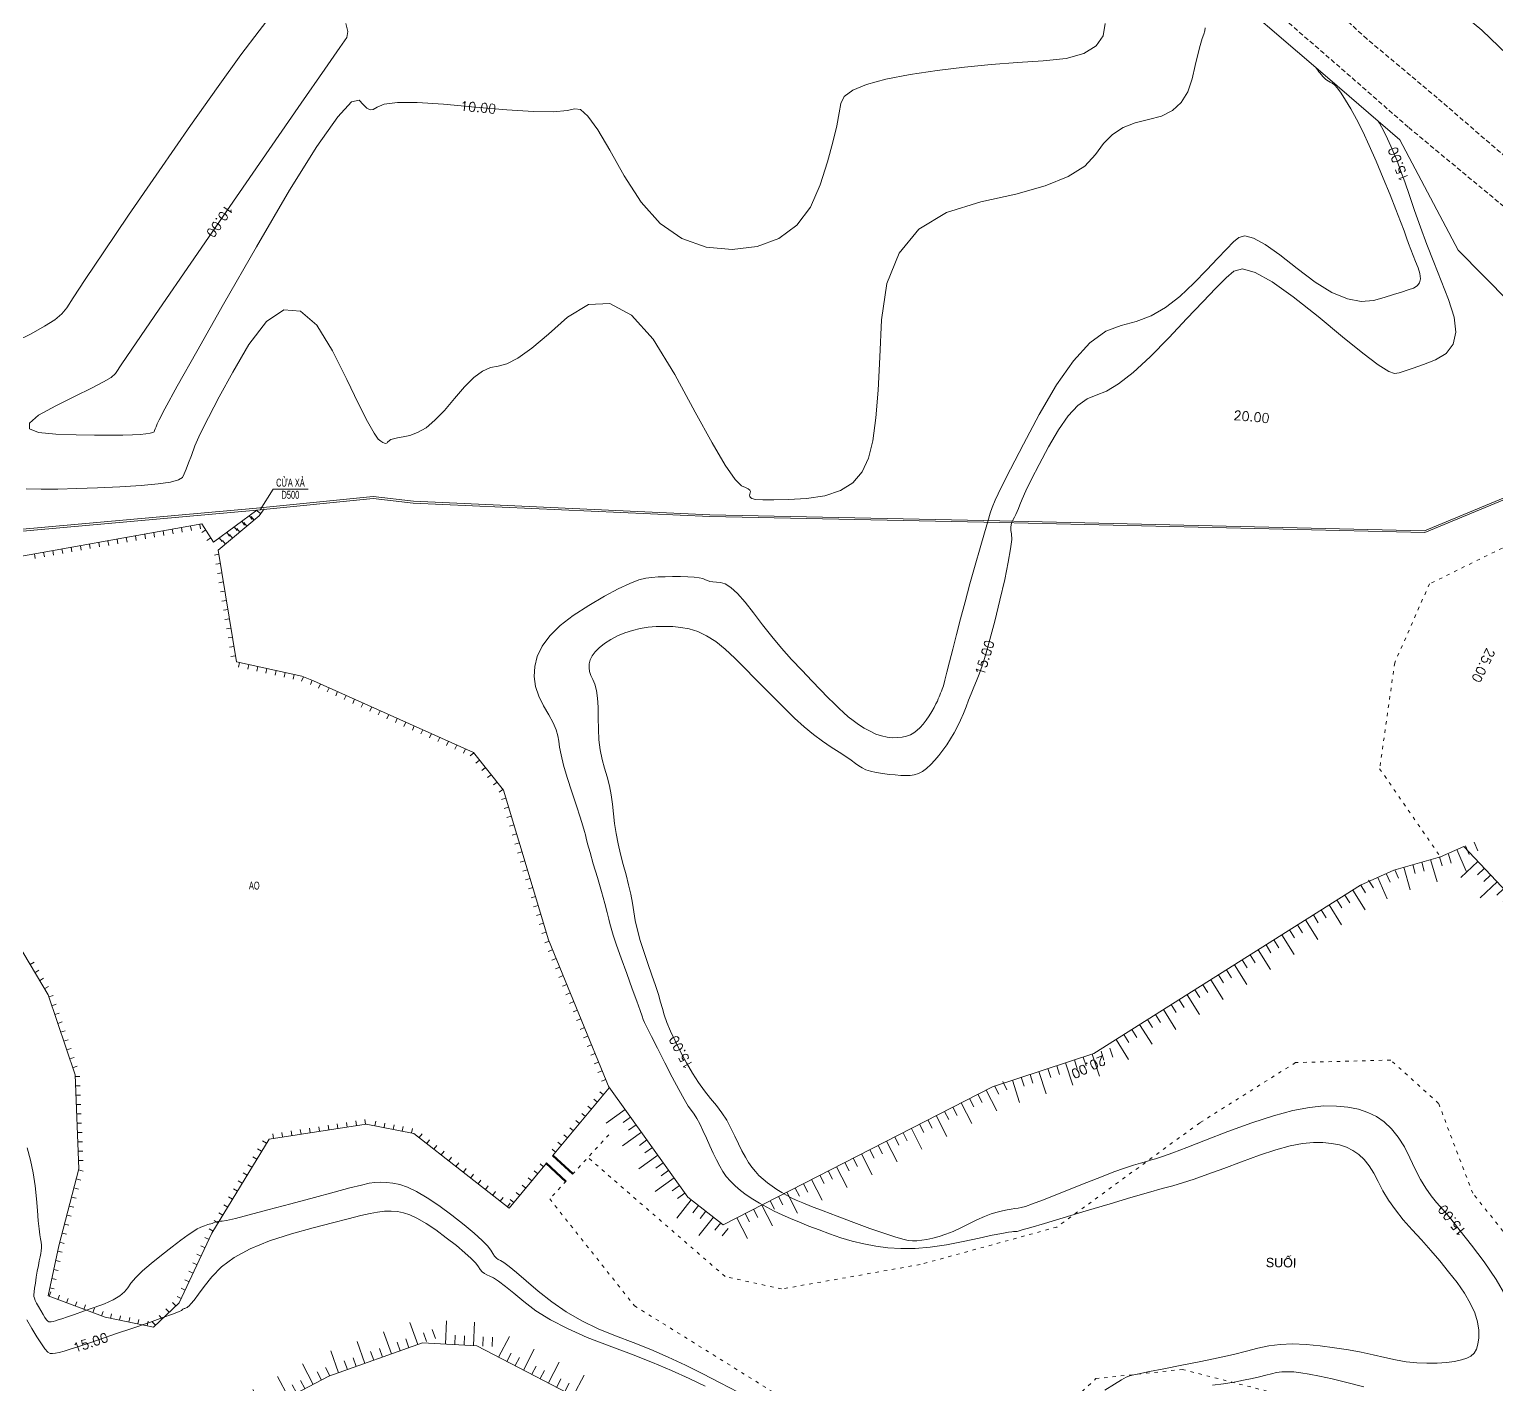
# Model space of a CAD drawing. Header units: inches. Extents: x 496359 to 501064, y 2374078 to 2377203.
# Drawn here: x 498782.2 to 498939.4, y 2376569.5 to 2376714.7 of the extents above; entities that cross this region are included whole.
import ezdxf
from ezdxf.enums import TextEntityAlignment as Align

# ---------------------------------------------------------------- set-up
doc = ezdxf.new("R2010")
doc.units = ezdxf.units.IN
doc.header["$MEASUREMENT"] = 0
doc.linetypes.add('ACAD_ISO03W100', pattern=[30, 12, -18])
doc.linetypes.add('DASHED', pattern=[0.75, 0.5, -0.25])
for name, color, linetype in [('chu', 6, 'Continuous'), ('coc', 1, 'Continuous'), ('MANH', 147, 'Continuous'), ('NOI', 2, 'Continuous'), ('tl', 8, 'Continuous')]:
    doc.layers.add(name, color=color, linetype=linetype)
doc.layers.add('LC Net manh', color=239, linetype='Continuous', lineweight=5)
doc.layers.add('manh1', color=67, linetype='Continuous', lineweight=13)
doc.styles.get("Standard").update_dxf_attribs({"font": 'vnsimli.shx', "height": 2})
doc.styles.add('style1', font='')
doc.styles.get('style1').set_extended_font_data('.VnAvantH')

# ---------------------------------------------------------------- blocks, each defined once
blk = doc.blocks.new('t2')
at = {"layer": 'tl', "color": 250, "lineweight": 0}
for p, q in [((-2, 0), (-2, -1)), ((-1, 0), (-1, -1)), ((0, 0), (0, -2.5))]:
    blk.add_line(p, q, dxfattribs=at)
blk = doc.blocks.new('t1')
at = {"layer": 'tl', "color": 250, "lineweight": 0}
for p, q in [((0, 0), (0, 2.5)), ((-2, 0), (-2, 1)), ((-1, 0), (-1, 1))]:
    blk.add_line(p, q, dxfattribs=at)
blk = doc.blocks.new('1')
at = {"layer": 'tl', "color": 250, "lineweight": 0}
blk.add_line((0, -0.5), (0, 0), dxfattribs=at)
blk = doc.blocks.new('2')
at = {"layer": 'coc'}
blk.add_blockref('1', (0, 0.5), dxfattribs=at)
blk = doc.blocks.new('Nền HT mới')
at = {"lineweight": 0, "elevation": -28.38}
for points in [[(452.92, 313.26), (452.99, 313.33)], [(452.19, 312.43), (452.26, 312.5)]]:
    blk.add_lwpolyline(points, dxfattribs=at)
at = {"layer": 'chu', "color": 6, "lineweight": 0, "elevation": -28.38}
blk.add_lwpolyline([(421.59, 382.46), (422.99, 384.66), (426.74, 384.66)], dxfattribs=at)
at = {"layer": 'MANH', "lineweight": 0, "elevation": -28.38}
for points in [[(587.58, 396.68), (576.56, 408.25), (565.98, 420.87), (552.45, 433.82), (545.47, 439.65), (534.2, 448.08), (522.05, 458.21), (507.62, 465.22), (499.18, 470.18)], [(494.67, 465.55), (501.94, 458.69), (511.73, 449.93), (522.84, 440), (535.93, 428.75), (543.69, 422.09), (549.92, 410.25), (569.09, 390.84), (570.31, 390.17)], [(421.23, 382.42), (416.58, 378.99)], [(417.11, 378.14), (421.48, 381.8), (422.03, 382.56)]]:
    blk.add_lwpolyline(points, dxfattribs=at)
at = {"layer": 'MANH', "color": 31, "linetype": 'DASHED', "lineweight": 0, "elevation": -28.38}
for points in [[(636.12, 375.34), (633.18, 372.53), (628.68, 372.63), (622.56, 372.83), (609.13, 379.05), (593.55, 387.42), (584.4, 394.51), (572.76, 404.4), (559.56, 416.32), (547.69, 426.57), (540.15, 432.89), (527.77, 444.23), (515.56, 454.48), (506.32, 462.85), (498.89, 468.98)], [(496.12, 465.96), (503.21, 459.55), (512.72, 451.04), (524.41, 440.99), (537.44, 429.7), (544.63, 423.4), (557.38, 412.82), (569.81, 401.22), (581.52, 390.7), (591.44, 383.57), (606.44, 375.31), (621.26, 369.58), (633.45, 364.07)]]:
    blk.add_lwpolyline(points, dxfattribs=at)
at = {"layer": 'MANH', "color": 4, "lineweight": 0, "elevation": -28.38}
for points in [[(633.09, 363.65), (631.92, 363.71), (590.31, 381.65), (570.31, 389.96), (546.37, 380.02), (500.83, 381.08), (469.76, 381.73), (437.99, 383.18), (433.69, 383.68), (421.23, 382.42), (376.21, 378.38), (371.61, 378.83)], [(633, 363.85), (631.98, 363.91), (590.23, 381.9), (570.31, 390.17), (546.33, 380.22), (500.83, 381.28), (469.77, 381.93), (438.01, 383.38), (433.69, 383.88), (421.21, 382.62), (376.22, 378.58), (371.63, 379.03)]]:
    blk.add_lwpolyline(points, dxfattribs=at)
at = {"layer": 'MANH', "color": 2, "linetype": 'ACAD_ISO03W100', "lineweight": 0, "ltscale": 0.03, "elevation": -28.38}
for points in [[(575.28, 387.9), (570.01, 385.9), (546.85, 374.52), (543.13, 366.07), (541.52, 354.73), (548.02, 345.3)], [(454.37, 310.55), (452.61, 308.64), (461.69, 297.2), (480.94, 285.22)], [(507, 285.58), (511.12, 289.4), (520.38, 290.38), (548.7, 283.13)], [(582.37, 285.52), (576.41, 289.65), (560.34, 298.17), (551.5, 309.25), (547.83, 318.87), (542.7, 323.52), (532.51, 323.25), (522.25, 316.8), (506.94, 305.63), (492.29, 301.62), (492.29, 301.62), (477.45, 299), (471.39, 300.34), (456.71, 313.08)], [(458.95, 315.52), (455.05, 311.29)]]:
    blk.add_lwpolyline(points, dxfattribs=at)
at = {"layer": 'MANH', "color": 2, "lineweight": 0, "elevation": -28.38}
for points in [[(452.28, 312.49), (448.26, 307.67), (438.05, 315.67), (432.94, 316.66), (422.54, 315.06), (416.43, 304.98), (412.93, 297.53), (410.15, 294.91), (405, 295.97), (398.87, 298.27), (400.02, 303.61), (402.16, 311.87), (401.77, 321.92), (398.87, 330.49), (393.63, 339.28), (392.17, 353.68), (391.92, 367.1), (392.65, 376.89), (415.36, 380.94), (416.58, 378.99)], [(471.45, 279.06), (444.81, 292.92), (438.97, 293.22), (428.96, 289.66), (420.98, 285.5), (412.77, 280.29), (401.32, 275.6), (398.2, 276.3), (388.45, 295.45), (388.77, 303.23), (386.75, 312.91), (380, 336.06), (377.61, 346.87), (381.83, 352.84), (386.45, 362.77), (387.03, 366.64), (375.54, 374.01), (375.55, 378.44)], [(417.11, 378.14), (419.07, 366.17), (426.06, 364.63), (427.29, 364.15), (444.44, 356.46), (447.66, 352.43), (452.48, 336.39), (458.98, 320.53)], [(656.02, 299.98), (650.64, 301.41), (626.07, 299.54), (607.83, 297.22), (596.41, 295.24), (592.88, 294.03), (584.07, 299.72), (577.63, 305.49), (556.96, 328.45), (558.04, 338.43), (550.52, 346.38), (548.02, 345.3), (543.03, 343.85), (539.45, 342.24), (510.91, 324.22), (500.06, 320.67), (471.19, 305.87), (467.42, 308.85), (458.93, 320.65), (458.93, 320.65)], [(458.98, 320.53), (452.92, 313.26)], [(455.05, 311.29), (452.92, 313.26)], [(455.12, 311.36), (452.99, 313.33)], [(454.31, 310.48), (452.19, 312.43)], [(454.38, 310.55), (452.26, 312.5)], [(455.06, 311.29), (455.12, 311.36)], [(454.3, 310.49), (454.38, 310.55)]]:
    blk.add_lwpolyline(points, dxfattribs=at)
at = {"layer": 'manh1', "color": 1, "lineweight": 0, "elevation": -28.38}
for points in [[(430.78, 434.53), (430.99, 433.67), (430.86, 433.06), (430.12, 431.96), (428.51, 429.65), (425.99, 426.01), (422.56, 421.05), (418.36, 414.96), (414.17, 408.88), (410.78, 403.94), (408.32, 400.34), (406.78, 398.08), (406.08, 397.07), (405.62, 396.64), (404.8, 396.15), (403.52, 395.48), (401.78, 394.62), (399.69, 393.6), (397.86, 392.58), (396.89, 391.75), (396.89, 391.14), (397.85, 390.74), (399.7, 390.55), (401.87, 390.48), (403.84, 390.44), (405.51, 390.44), (406.87, 390.45), (407.92, 390.48), (408.72, 390.53), (409.34, 390.58), (409.8, 390.65), (410.09, 390.73), (410.23, 390.82), (410.29, 390.95), (410.36, 391.12), (410.45, 391.35), (410.57, 391.65), (410.77, 392.11), (411.38, 393.28), (412.7, 395.69), (414.81, 399.43), (417.67, 404.48), (421.2, 410.64), (424.74, 416.68), (427.68, 421.38), (429.9, 424.55), (431.39, 426.17), (432.2, 426.35), (432.64, 425.87), (433.01, 425.47), (433.36, 425.29), (433.71, 425.34), (434.12, 425.6), (434.88, 425.9), (436.29, 426.07), (438.41, 426.07), (441.22, 425.9), (444.62, 425.59), (448.03, 425.28), (450.86, 425.11), (453.01, 425.08), (454.47, 425.21), (455.31, 425.42), (455.92, 425.34), (456.71, 424.61), (457.75, 423.16), (459.04, 420.99), (460.58, 418.21), (462.39, 415.4), (464.46, 413.14), (466.78, 411.53), (469.37, 410.6), (472.15, 410.32), (474.85, 410.65), (477.17, 411.53), (479.07, 412.94), (480.54, 414.87), (481.6, 417.26), (482.36, 419.71), (482.94, 421.85), (483.36, 423.6), (483.62, 424.96), (483.78, 425.96), (484.16, 426.73), (485.07, 427.41), (486.56, 428.02), (488.63, 428.58), (491.24, 429.08), (494.13, 429.51), (497.03, 429.87), (499.9, 430.15), (502.74, 430.36), (505.48, 430.53), (507.92, 430.81), (509.82, 431.33), (511.14, 432.14), (511.89, 433.22), (512.11, 434.56)], [(396.59, 295.71), (397.13, 294.78), (397.67, 293.87), (398.15, 293.13), (398.54, 292.59), (398.85, 292.25), (399.09, 292.1), (399.33, 292.08), (399.65, 292.11), (400.07, 292.2), (400.6, 292.34), (401.23, 292.54), (402.06, 292.81), (403.14, 293.17), (404.49, 293.63), (406.11, 294.18), (407.94, 294.81), (409.72, 295.42), (411.15, 295.93), (412.2, 296.31), (412.85, 296.57), (413.15, 296.71), (413.25, 296.78), (413.32, 296.83), (413.38, 296.87), (413.45, 296.9), (413.51, 296.92), (413.59, 296.95), (413.67, 296.98), (413.76, 297.03), (413.86, 297.1), (413.98, 297.2), (414.18, 297.41), (414.51, 297.82), (414.99, 298.44), (415.61, 299.27), (416.4, 300.29), (417.44, 301.37), (418.81, 302.38), (420.53, 303.31), (422.59, 304.15), (424.94, 304.9), (427.28, 305.55), (429.33, 306.09), (431.02, 306.53), (432.36, 306.86), (433.37, 307.09), (434.17, 307.24), (434.92, 307.32), (435.63, 307.33), (436.3, 307.29), (436.95, 307.17), (437.64, 306.94), (438.44, 306.56), (439.36, 306.02), (440.4, 305.32), (441.53, 304.49), (442.62, 303.64), (443.52, 302.89), (444.21, 302.26), (444.69, 301.76), (444.98, 301.38), (445.17, 301.09), (445.38, 300.85), (445.61, 300.66), (445.87, 300.51), (446.18, 300.38), (446.58, 300.18), (447.14, 299.82), (447.87, 299.28), (448.76, 298.55), (449.83, 297.65), (451.12, 296.67), (452.68, 295.7), (454.52, 294.75), (456.62, 293.82), (458.97, 292.91), (461.36, 292.02), (463.61, 291.14), (465.67, 290.28), (467.55, 289.43), (469.27, 288.59)], [(523.61, 288.7), (524.8, 288.84), (525.92, 289.03), (526.95, 289.23), (527.86, 289.42), (528.66, 289.6), (529.34, 289.77), (529.92, 289.92), (530.46, 290.04), (531.04, 290.11), (531.66, 290.13), (532.34, 290.11), (533.09, 290.03), (533.98, 289.89), (535.09, 289.66), (536.44, 289.36), (538.02, 288.98), (539.81, 288.53)], [(555.05, 298.22), (554, 300.03), (552.7, 301.9), (551.36, 303.68), (550.15, 305.22), (549.13, 306.5), (548.28, 307.51), (547.61, 308.28), (547.02, 308.99), (546.46, 309.8), (545.89, 310.74), (545.33, 311.83), (544.76, 313.03), (544.17, 314.22), (543.51, 315.27), (542.8, 316.16), (542.02, 316.9), (541.18, 317.47), (540.26, 317.91), (539.24, 318.25), (538.12, 318.47), (536.89, 318.59), (535.54, 318.6), (534, 318.45), (532.21, 318.1), (530.14, 317.54), (527.81, 316.79), (525.27, 315.86), (522.85, 314.93), (520.87, 314.16), (519.38, 313.6), (518.38, 313.23), (517.84, 313.04), (517.49, 312.94), (517.08, 312.82), (516.55, 312.67), (515.91, 312.48), (515.14, 312.25), (514.2, 311.94), (513.06, 311.54), (511.71, 311.03), (510.16, 310.42), (508.44, 309.73), (506.77, 309.06), (505.39, 308.52), (504.32, 308.11), (503.57, 307.85), (503.11, 307.73), (502.79, 307.67), (502.45, 307.61), (502.06, 307.55), (501.61, 307.47), (501.11, 307.38), (500.54, 307.24), (499.89, 307.04), (499.17, 306.75), (498.38, 306.4), (497.52, 305.97), (496.65, 305.54), (495.82, 305.17), (495.04, 304.86), (494.32, 304.62), (493.64, 304.44), (493.02, 304.31), (492.46, 304.22), (491.94, 304.17), (491.47, 304.16), (491.02, 304.2), (490.44, 304.32), (489.58, 304.58), (488.4, 304.97), (486.92, 305.49), (485.18, 306.13), (483.42, 306.79), (481.9, 307.37), (480.66, 307.85), (479.71, 308.23), (479.03, 308.53), (478.49, 308.78), (477.98, 309.05), (477.46, 309.34), (476.95, 309.66), (476.43, 310), (475.93, 310.37), (475.46, 310.75), (475.03, 311.15), (474.64, 311.58), (474.27, 312.03), (473.92, 312.53), (473.57, 313.11), (473.2, 313.78), (472.83, 314.54), (472.45, 315.37), (472.03, 316.23), (471.57, 317.07), (471.05, 317.88), (470.48, 318.66), (469.85, 319.42), (469.21, 320.22), (468.56, 321.12), (467.91, 322.11), (467.26, 323.22), (466.63, 324.4), (466.05, 325.58), (465.56, 326.63), (465.17, 327.56), (464.88, 328.35), (464.68, 329.04), (464.49, 329.73), (464.25, 330.55), (463.94, 331.51), (463.56, 332.62), (463.12, 333.87), (462.68, 335.14), (462.31, 336.34), (462.01, 337.45), (461.78, 338.48), (461.62, 339.41), (461.47, 340.33), (461.29, 341.29), (461.06, 342.3), (460.79, 343.36), (460.49, 344.46), (460.19, 345.58), (459.93, 346.69), (459.72, 347.77), (459.56, 348.84), (459.45, 349.89), (459.34, 350.92), (459.19, 351.92), (459, 352.9), (458.76, 353.85), (458.49, 354.78), (458.23, 355.73), (458.03, 356.75), (457.89, 357.83), (457.82, 358.97), (457.8, 360.16), (457.79, 361.3), (457.73, 362.29), (457.61, 363.12), (457.44, 363.78), (457.22, 364.28), (457.02, 364.71), (456.88, 365.12), (456.82, 365.54), (456.85, 365.97), (456.95, 366.4), (457.16, 366.83), (457.48, 367.26), (457.92, 367.69), (458.48, 368.13), (459.15, 368.55), (459.89, 368.95), (460.66, 369.28), (461.47, 369.54), (462.3, 369.74), (463.16, 369.88), (464.03, 369.95), (464.9, 369.97), (465.79, 369.94), (466.67, 369.85), (467.56, 369.69), (468.47, 369.42), (469.42, 368.97), (470.4, 368.34), (471.41, 367.53), (472.45, 366.55), (473.51, 365.48), (474.58, 364.39), (475.65, 363.31), (476.72, 362.23), (477.79, 361.16), (478.85, 360.14), (479.88, 359.21), (480.88, 358.39), (481.84, 357.66), (482.76, 357.04), (483.61, 356.5), (484.33, 356.03), (484.92, 355.63), (485.38, 355.3), (485.74, 355.03), (486.07, 354.81), (486.48, 354.62), (486.99, 354.46), (487.59, 354.32), (488.28, 354.21), (488.98, 354.12), (489.63, 354.06), (490.22, 354.01), (490.75, 353.99), (491.22, 354), (491.66, 354.06), (492.1, 354.2), (492.54, 354.43), (492.98, 354.76), (493.43, 355.16), (493.87, 355.64), (494.31, 356.15), (494.73, 356.71), (495.15, 357.3), (495.55, 357.93), (495.93, 358.58), (496.29, 359.26), (496.63, 359.94), (496.94, 360.64), (497.22, 361.34), (497.49, 362.05), (497.76, 362.75), (498.04, 363.45), (498.32, 364.14), (498.61, 364.85), (498.94, 365.75), (499.32, 366.98), (499.77, 368.57), (500.28, 370.52), (500.84, 372.77), (501.35, 374.99), (501.74, 376.84), (501.99, 378.27), (502.1, 379.27), (502.08, 379.87), (502.02, 380.25), (502, 380.57), (502.03, 380.87), (502.11, 381.15), (502.25, 381.41), (502.41, 381.67), (502.56, 381.95), (502.7, 382.26), (502.83, 382.6), (502.97, 383), (503.21, 383.58), (503.62, 384.48), (504.24, 385.73), (505.04, 387.32), (506.03, 389.19), (507.1, 391.03), (508.15, 392.53), (509.18, 393.64), (510.17, 394.36), (511.15, 394.75), (512.25, 395.16), (513.56, 395.95), (515.12, 397.17), (516.92, 398.83), (518.92, 400.87), (520.88, 402.95), (522.58, 404.75), (523.98, 406.2), (525.07, 407.3), (525.91, 408.02), (526.84, 408.25), (528.18, 407.88), (529.99, 406.88), (532.26, 405.28), (534.92, 403.15), (537.55, 400.97), (539.73, 399.23), (541.37, 397.99), (542.49, 397.27), (543.12, 397.05), (543.6, 397.13), (544.25, 397.34), (545.12, 397.64), (546.22, 398.03), (547.49, 398.52), (548.64, 399.21), (549.38, 400.2), (549.67, 401.49), (549.5, 403.1), (548.9, 404.98), (548.1, 406.99), (547.32, 408.97), (546.58, 410.88), (545.9, 412.73), (545.27, 414.5), (544.71, 416.13), (544.21, 417.57), (543.76, 418.8), (543.38, 419.83), (543.05, 420.67), (542.73, 421.42), (542.36, 422.2), (541.95, 423.01), (541.49, 423.87), (541.37, 424.08)]]:
    blk.add_lwpolyline(points, dxfattribs=at)
at = {"layer": 'manh1', "lineweight": 0, "elevation": -28.38}
for points in [[(422.9, 435.6), (421.47, 433.77), (419.53, 431.18), (417.08, 427.8), (414.13, 423.62), (410.77, 418.77), (407.5, 414.02), (404.83, 410.1), (402.84, 407.14), (401.55, 405.16), (400.87, 404.08), (400.36, 403.45), (399.59, 402.82), (398.49, 402.12), (397.05, 401.32), (395.32, 400.45)], [(396.53, 384.71), (398.12, 384.67), (399.92, 384.68), (401.94, 384.73), (404.18, 384.8), (406.57, 384.92), (408.83, 385.06), (410.65, 385.23), (411.99, 385.43), (412.85, 385.66), (413.26, 385.93), (413.45, 386.3), (413.65, 386.81), (413.9, 387.47), (414.22, 388.29), (414.61, 389.3), (415.18, 390.61), (416.04, 392.36), (417.2, 394.57), (418.66, 397.21), (420.39, 400.16), (422.26, 402.64), (424.11, 403.88), (425.91, 403.74), (427.66, 402.23), (429.34, 399.49), (430.86, 396.4), (432.11, 393.82), (433.09, 391.9), (433.79, 390.65), (434.24, 390.04), (434.52, 389.81), (434.73, 389.67), (434.91, 389.6), (435.03, 389.57), (435.12, 389.59), (435.19, 389.64), (435.25, 389.69), (435.32, 389.76), (435.38, 389.82), (435.45, 389.89), (435.6, 389.97), (435.88, 390.06), (436.32, 390.16), (436.9, 390.28), (437.63, 390.43), (438.46, 390.72), (439.36, 391.25), (440.32, 392.05), (441.34, 393.1), (442.42, 394.37), (443.48, 395.62), (444.48, 396.61), (445.41, 397.3), (446.26, 397.69), (447.08, 397.85), (448, 398.08), (449.2, 398.7), (450.68, 399.78), (452.47, 401.28), (454.53, 403.09), (456.76, 404.44), (459.04, 404.55), (461.36, 403.31), (463.7, 400.72), (466.03, 396.94), (468.19, 392.92), (470, 389.63), (471.42, 387.22), (472.47, 385.71), (473.14, 385.04), (473.57, 384.83), (473.87, 384.69), (474.05, 384.56), (474.12, 384.42), (474.09, 384.28), (474.04, 384.14), (474.01, 384.01), (474.04, 383.88), (474.12, 383.76), (474.27, 383.66), (474.66, 383.57), (475.44, 383.53), (476.61, 383.53), (478.19, 383.57), (480.12, 383.68), (482.08, 383.96), (483.75, 384.52), (485.09, 385.36), (486.09, 386.51), (486.76, 387.97), (487.21, 389.86), (487.56, 392.29), (487.81, 395.28), (487.99, 398.82), (488.16, 402.8), (488.71, 406.7), (490.03, 409.96), (492.16, 412.5), (495.12, 414.3), (498.79, 415.44), (502.53, 416.27), (505.68, 417.15), (508.16, 418.15), (509.93, 419.28), (511.07, 420.5), (511.95, 421.68), (512.91, 422.65), (514.04, 423.39), (515.33, 423.92), (516.76, 424.25), (518.15, 424.61), (519.33, 425.21), (520.27, 426.09), (520.97, 427.24), (521.44, 428.63), (521.77, 430.04), (522.05, 431.24), (522.3, 432.2), (522.51, 432.92), (522.68, 433.41), (522.8, 433.76), (522.84, 434.09)], [(396.63, 314.12), (397, 312.79), (397.29, 311.43), (397.5, 310.05), (397.64, 308.67), (397.74, 307.39), (397.82, 306.31), (397.91, 305.45), (397.99, 304.8), (398.06, 304.36), (398.12, 304.02), (398.15, 303.71), (398.15, 303.41), (398.13, 303.1), (398.08, 302.79), (398.01, 302.44), (397.92, 302.02), (397.83, 301.51), (397.72, 300.92), (397.61, 300.27), (397.51, 299.63), (397.42, 299.1), (397.37, 298.68), (397.35, 298.38), (397.35, 298.18), (397.4, 298), (397.49, 297.77), (397.64, 297.48), (397.84, 297.11), (398.08, 296.69), (398.33, 296.28), (398.54, 295.95), (398.72, 295.71), (398.86, 295.55), (398.96, 295.48), (399.07, 295.47), (399.22, 295.49), (399.41, 295.53), (399.65, 295.59), (399.94, 295.68), (400.36, 295.82), (400.95, 296.02), (401.72, 296.28), (402.68, 296.61), (403.8, 297), (404.9, 297.42), (405.83, 297.85), (406.55, 298.27), (407.06, 298.7), (407.4, 299.14), (407.74, 299.63), (408.26, 300.22), (408.98, 300.93), (409.92, 301.74), (411.03, 302.64), (412.15, 303.51), (413.11, 304.23), (413.88, 304.8), (414.47, 305.19), (414.86, 305.43), (415.15, 305.58), (415.4, 305.69), (415.62, 305.78), (415.81, 305.85), (415.98, 305.9), (416.14, 305.94), (416.29, 305.98), (416.45, 306.03), (416.6, 306.08), (416.76, 306.14), (416.91, 306.19), (417.06, 306.22), (417.2, 306.24), (417.35, 306.25), (417.53, 306.26), (417.99, 306.34), (418.94, 306.56), (420.42, 306.94), (422.43, 307.47), (424.89, 308.13), (427.4, 308.8), (429.53, 309.37), (431.21, 309.82), (432.45, 310.13), (433.26, 310.32), (433.87, 310.41), (434.48, 310.44), (435.12, 310.42), (435.81, 310.33), (436.54, 310.18), (437.38, 309.9), (438.35, 309.44), (439.47, 308.78), (440.73, 307.93), (442.11, 306.92), (443.43, 305.88), (444.52, 304.97), (445.36, 304.21), (445.94, 303.61), (446.29, 303.15), (446.51, 302.8), (446.7, 302.52), (446.9, 302.31), (447.1, 302.15), (447.33, 302.04), (447.68, 301.83), (448.25, 301.42), (449.06, 300.76), (450.1, 299.88), (451.38, 298.78), (452.83, 297.63), (454.39, 296.55), (456.05, 295.59), (457.81, 294.74), (459.66, 293.99), (461.55, 293.27), (463.43, 292.51), (465.3, 291.69), (467.15, 290.83), (469, 289.91), (470.87, 288.95), (472.79, 287.96)], [(512.07, 288.16), (513.1, 288.79), (513.87, 289.26), (514.36, 289.55), (514.64, 289.68), (514.99, 289.77), (515.71, 289.92), (516.85, 290.15), (518.4, 290.45), (520.33, 290.83), (522.36, 291.24), (524.21, 291.63), (525.85, 292), (527.26, 292.35), (528.48, 292.67), (529.63, 292.92), (530.86, 293.07), (532.19, 293.12), (533.63, 293.07), (535.16, 292.92), (536.7, 292.71), (538.17, 292.48), (539.55, 292.22), (540.84, 291.94), (542.06, 291.66), (543.22, 291.4), (544.36, 291.2), (545.49, 291.08), (546.59, 291.04), (547.68, 291.06), (548.68, 291.14), (549.55, 291.25), (550.27, 291.4), (550.86, 291.59), (551.3, 291.82), (551.64, 292.12), (551.88, 292.55), (552.05, 293.1), (552.13, 293.78), (552.13, 294.59), (551.99, 295.48), (551.7, 296.45), (551.23, 297.47), (550.6, 298.55), (549.81, 299.69), (548.91, 300.85), (547.98, 302), (547.01, 303.13), (546.02, 304.25), (545.01, 305.35), (544.05, 306.42), (543.2, 307.48), (542.47, 308.51), (541.86, 309.52), (541.36, 310.5), (540.9, 311.4), (540.41, 312.2), (539.87, 312.87), (539.29, 313.42), (538.66, 313.85), (537.97, 314.18), (537.2, 314.43), (536.36, 314.6), (535.44, 314.69), (534.43, 314.69), (533.27, 314.58), (531.93, 314.32), (530.38, 313.9), (528.63, 313.33), (526.71, 312.63), (524.81, 311.91), (523.11, 311.29), (521.64, 310.77), (520.4, 310.37), (519.35, 310.06), (518.21, 309.75), (516.74, 309.33), (514.88, 308.79), (512.64, 308.13), (510.09, 307.37), (507.61, 306.63), (505.61, 306.03), (504.14, 305.59), (503.23, 305.32), (502.81, 305.2), (502.67, 305.17), (502.56, 305.15), (502.44, 305.14), (502.31, 305.14), (502.12, 305.13), (501.75, 305.09), (501.06, 304.96), (500.02, 304.75), (498.63, 304.45), (496.92, 304.09), (495.11, 303.74), (493.37, 303.49), (491.75, 303.35), (490.24, 303.33), (488.85, 303.42), (487.54, 303.6), (486.26, 303.84), (485.01, 304.13), (483.79, 304.49), (482.6, 304.89), (481.46, 305.32), (480.38, 305.74), (479.36, 306.16), (478.4, 306.56), (477.51, 306.96), (476.67, 307.35), (475.86, 307.76), (475.09, 308.19), (474.36, 308.63), (473.67, 309.08), (473.04, 309.55), (472.47, 310.04), (471.97, 310.54), (471.53, 311.05), (471.17, 311.59), (470.83, 312.17), (470.48, 312.82), (470.13, 313.54), (469.76, 314.32), (469.39, 315.16), (469.02, 315.97), (468.68, 316.68), (468.36, 317.26), (468.07, 317.73), (467.79, 318.11), (467.46, 318.59), (467.01, 319.32), (466.43, 320.35), (465.73, 321.67), (464.93, 323.23), (464.14, 324.78), (463.51, 326.03), (463.05, 326.96), (462.76, 327.56), (462.63, 327.88), (462.51, 328.21), (462.29, 328.84), (461.93, 329.82), (461.45, 331.15), (460.86, 332.78), (460.27, 334.43), (459.78, 335.82), (459.42, 336.9), (459.19, 337.66), (459.06, 338.15), (458.96, 338.62), (458.78, 339.32), (458.51, 340.3), (458.15, 341.56), (457.72, 343.06), (457.28, 344.54), (456.93, 345.76), (456.67, 346.67), (456.51, 347.29), (456.43, 347.64), (456.34, 347.99), (456.16, 348.61), (455.87, 349.53), (455.47, 350.76), (454.98, 352.25), (454.49, 353.78), (454.1, 355.11), (453.82, 356.2), (453.65, 357.05), (453.58, 357.68), (453.49, 358.25), (453.3, 358.9), (452.98, 359.65), (452.52, 360.5), (451.96, 361.46), (451.44, 362.49), (451.09, 363.53), (450.94, 364.59), (451, 365.67), (451.27, 366.75), (451.79, 367.85), (452.61, 368.95), (453.72, 370.05), (455.13, 371.14), (456.79, 372.22), (458.48, 373.2), (459.96, 373.98), (461.18, 374.57), (462.16, 374.95), (462.91, 375.14), (463.55, 375.21), (464.24, 375.26), (464.98, 375.29), (465.78, 375.31), (466.62, 375.31), (467.42, 375.29), (468.1, 375.24), (468.63, 375.18), (469.03, 375.09), (469.29, 374.97), (469.52, 374.87), (469.78, 374.78), (470.1, 374.73), (470.47, 374.7), (470.91, 374.68), (471.42, 374.53), (472.03, 374.15), (472.74, 373.5), (473.54, 372.58), (474.43, 371.42), (475.39, 370.15), (476.4, 368.87), (477.45, 367.62), (478.53, 366.41), (479.64, 365.23), (480.7, 364.14), (481.63, 363.18), (482.42, 362.37), (483.08, 361.71), (483.61, 361.18), (484.08, 360.73), (484.59, 360.3), (485.12, 359.88), (485.7, 359.47), (486.31, 359.08), (486.94, 358.73), (487.55, 358.44), (488.16, 358.24), (488.75, 358.11), (489.33, 358.05), (489.88, 358.06), (490.38, 358.11), (490.84, 358.21), (491.25, 358.36), (491.61, 358.56), (491.95, 358.82), (492.29, 359.13), (492.62, 359.5), (492.94, 359.92), (493.25, 360.4), (493.54, 360.87), (493.79, 361.29), (493.99, 361.66), (494.14, 361.96), (494.24, 362.2), (494.33, 362.42), (494.41, 362.62), (494.49, 362.82), (494.57, 363.03), (494.66, 363.25), (494.78, 363.6), (494.94, 364.2), (495.17, 365.05), (495.45, 366.17), (495.79, 367.53), (496.18, 369.09), (496.62, 370.78), (497.1, 372.59), (497.63, 374.51), (498.2, 376.52), (498.74, 378.4), (499.19, 379.98), (499.54, 381.2), (499.8, 382.09), (500, 382.7), (500.33, 383.48), (500.98, 384.83), (501.99, 386.82), (503.36, 389.47), (505.05, 392.66), (506.89, 395.84), (508.72, 398.43), (510.48, 400.35), (512.19, 401.59), (513.84, 402.21), (515.45, 402.62), (517.04, 403.24), (518.59, 404.14), (520.13, 405.31), (521.62, 406.72), (522.99, 408.15), (524.16, 409.39), (525.12, 410.39), (525.87, 411.15), (526.45, 411.64), (527.09, 411.8), (528.01, 411.54), (529.25, 410.86), (530.82, 409.76), (532.67, 408.3), (534.6, 406.84), (536.41, 405.74), (538.06, 405.04), (539.54, 404.77), (540.85, 404.89), (542, 405.19), (543, 405.5), (543.86, 405.77), (544.57, 406.01), (545.13, 406.21), (545.53, 406.45), (545.79, 406.78), (545.88, 407.21), (545.83, 407.75), (545.63, 408.37), (545.36, 409.04), (545.1, 409.7), (544.85, 410.34), (544.62, 410.97), (544.4, 411.59), (544.13, 412.35), (543.74, 413.35), (543.24, 414.63), (542.63, 416.18), (541.9, 417.97), (541.14, 419.81), (540.4, 421.49), (539.7, 422.99), (539.04, 424.3), (538.42, 425.42), (537.87, 426.35), (537.39, 427.09), (536.99, 427.63), (536.67, 427.99), (536.42, 428.17), (536.21, 428.27), (536.03, 428.36), (535.86, 428.47), (535.71, 428.59), (535.57, 428.73), (535.43, 428.88), (535.3, 429.04), (535.16, 429.21), (535.02, 429.38), (534.88, 429.56), (534.75, 429.73), (534.69, 429.82)]]:
    blk.add_lwpolyline(points, dxfattribs=at)
at = {"layer": 'NOI', "lineweight": 0}
for p, rotation in [((421.66, 382.04, -16.32), 54.09014420553444), ((418.82, 380.64, -28.38), 216.4056128813486), ((419.41, 380.06, -16.32), 39.9654888545552), ((419.62, 381.23, -28.38), 216.4056128813486), ((420.18, 380.71, -16.32), 39.9654888545552), ((420.43, 381.83, -28.38), 216.4056128813486), ((420.94, 381.35, -16.32), 39.9654888545552), ((417.21, 379.45, -28.38), 216.4056128813486), ((417.88, 378.78, -16.32), 39.9654888545552), ((418.01, 380.05, -28.38), 216.4056128813486), ((418.64, 379.42, -16.32), 39.9654888545552)]:
    blk.add_blockref('2', p, dxfattribs=dict(at, rotation=rotation))
at = {"layer": 'NOI', "color": 2, "lineweight": 0}
for name, p, rotation in [('1', (413.16, 380.55, -28.38), 10.11795037878812), ('1', (414.14, 380.72, -28.38), 10.11795037878812), ('1', (415.12, 380.9, -28.38), 10.11795037878812), ('1', (404.3, 378.97, -28.38), 10.11795037878812), ('1', (405.28, 379.14, -28.38), 10.11795037878812), ('1', (406.26, 379.32, -28.38), 10.11795037878812), ('1', (407.25, 379.49, -28.38), 10.11795037878812), ('1', (408.23, 379.67, -28.38), 10.11795037878812), ('1', (409.22, 379.84, -28.38), 10.11795037878812), ('1', (410.2, 380.02, -28.38), 10.11795037878812), ('1', (411.19, 380.2, -28.38), 10.11795037878812), ('1', (412.17, 380.37, -28.38), 10.11795037878812), ('1', (415.76, 380.3, -28.38), 301.9565854335686), ('1', (416.29, 379.45, -28.38), 301.9565854335686), ('1', (397.4, 377.74, -28.38), 10.11795037878812), ('1', (398.39, 377.91, -28.38), 10.11795037878812), ('1', (399.37, 378.09, -28.38), 10.11795037878812), ('1', (400.36, 378.26, -28.38), 10.11795037878812), ('1', (401.34, 378.44, -28.38), 10.11795037878812), ('1', (402.33, 378.61, -28.38), 10.11795037878812), ('1', (403.31, 378.79, -28.38), 10.11795037878812), ('1', (417.18, 377.69, -28.38), 279.2842290178543), ('1', (417.34, 376.7, -28.38), 279.2842290178543), ('1', (417.51, 375.71, -28.38), 279.2842290178543), ('1', (417.67, 374.73, -28.38), 279.2842290178543), ('1', (417.83, 373.74, -28.38), 279.2842290178543), ('1', (417.99, 372.75, -28.38), 279.2842290178543), ('1', (418.15, 371.77, -28.38), 279.2842290178543), ('1', (418.31, 370.78, -28.38), 279.2842290178543), ('1', (418.47, 369.79, -28.38), 279.2842290178543), ('1', (418.64, 368.81, -28.38), 279.2842290178543), ('1', (418.8, 367.82, -28.38), 279.2842290178543), ('1', (418.96, 366.83, -28.38), 279.2842290178543), ('1', (419.39, 366.1, -28.38), 347.6043170343937), ('1', (420.37, 365.89, -28.38), 347.6043170343937), ('1', (421.34, 365.67, -28.38), 347.6043170343937), ('1', (422.32, 365.46, -28.38), 347.6043170343937), ('1', (423.3, 365.24, -28.38), 347.6043170343937), ('1', (424.27, 365.03, -28.38), 347.6043170343937), ('1', (425.25, 364.81, -28.38), 347.6043170343937), ('1', (426.22, 364.57, -28.38), 338.5996707477445), ('1', (427.15, 364.21, -28.38), 338.5996707477445), ('1', (428.06, 363.81, -28.38), 335.8488722413738), ('1', (428.98, 363.4, -28.38), 335.8488722413738), ('1', (429.89, 362.99, -28.38), 335.8488722413738), ('1', (430.8, 362.58, -28.38), 335.8488722413738), ('1', (431.71, 362.17, -28.38), 335.8488722413738), ('1', (432.63, 361.76, -28.38), 335.8488722413738), ('1', (433.54, 361.35, -28.38), 335.8488722413738), ('1', (434.45, 360.94, -28.38), 335.8488722413738), ('1', (435.36, 360.53, -28.38), 335.8488722413738), ('1', (436.28, 360.12, -28.38), 335.8488722413738), ('1', (437.19, 359.71, -28.38), 335.8488722413738), ('1', (438.1, 359.31, -28.38), 335.8488722413738), ('1', (439.01, 358.9, -28.38), 335.8488722413738), ('1', (439.93, 358.49, -28.38), 335.8488722413738), ('1', (440.84, 358.08, -28.38), 335.8488722413738), ('1', (441.75, 357.67, -28.38), 335.8488722413738), ('1', (442.66, 357.26, -28.38), 335.8488722413738), ('1', (443.58, 356.85, -28.38), 335.8488722413738), ('1', (444.47, 356.42, -28.38), 308.583212916547), ('1', (445.1, 355.64, -28.38), 308.583212916547), ('1', (445.72, 354.86, -28.38), 308.583212916547), ('1', (446.35, 354.08, -28.38), 308.583212916547), ('1', (446.97, 353.3, -28.38), 308.583212916547), ('1', (447.59, 352.51, -28.38), 308.583212916547), ('1', (447.92, 351.57, -28.38), 286.7414461746068), ('1', (448.2, 350.62, -28.38), 286.7414461746068), ('1', (448.49, 349.66, -28.38), 286.7414461746068), ('1', (448.78, 348.7, -28.38), 286.7414461746068), ('1', (449.07, 347.74, -28.38), 286.7414461746068), ('1', (449.36, 346.79, -28.38), 286.7414461746068), ('1', (449.64, 345.83, -28.38), 286.7414461746068), ('t1', (549.79, 346.06, -28.38), 203.2918639352943), ('1', (449.93, 344.87, -28.38), 286.7414461746068), ('t1', (544.1, 344.17, -28.38), 196.1965623123367), ('t1', (546.98, 345, -28.38), 196.1965623123367), ('t1', (552.03, 344.78, -28.38), 133.4600777669346), ('1', (450.22, 343.91, -28.38), 286.7414461746068), ('1', (450.51, 342.96, -28.38), 286.7414461746068), ('t1', (538.64, 341.73, -28.38), 212.2736480497414), ('t1', (541.31, 343.08, -28.38), 204.2347907635931), ('1', (450.8, 342, -28.38), 286.7414461746068), ('t1', (536.1, 340.13, -28.38), 212.2736480497414), ('t1', (554.1, 342.6, -28.38), 133.4600777669346), ('1', (451.09, 341.04, -28.38), 286.7414461746068), ('1', (451.37, 340.08, -28.38), 286.7414461746068), ('t1', (533.57, 338.53, -28.38), 212.2736480497414), ('1', (451.66, 339.13, -28.38), 286.7414461746068), ('1', (451.95, 338.17, -28.38), 286.7414461746068), ('t1', (531.03, 336.93, -28.38), 212.2736480497414), ('1', (452.24, 337.21, -28.38), 286.7414461746068), ('t1', (528.5, 335.32, -28.38), 212.2736480497414), ('1', (452.54, 336.26, -28.38), 292.2805439722015), ('1', (452.92, 335.33, -28.38), 292.2805439722015), ('1', (396.94, 333.74, -28.38), 120.8230341795023), ('1', (453.3, 334.41, -28.38), 292.2805439722015), ('1', (453.68, 333.48, -28.38), 292.2805439722015), ('t1', (525.96, 333.72, -28.38), 212.2736480497414), ('1', (397.45, 332.88, -28.38), 120.8230341795023), ('1', (397.96, 332.02, -28.38), 120.8230341795023), ('1', (454.06, 332.56, -28.38), 292.2805439722015), ('t1', (523.42, 332.12, -28.38), 212.2736480497414), ('1', (398.47, 331.16, -28.38), 120.8230341795023), ('1', (398.94, 330.28, -28.38), 108.6685657673284), ('1', (454.43, 331.63, -28.38), 292.2805439722015), ('1', (454.81, 330.71, -28.38), 292.2805439722015), ('t1', (520.89, 330.52, -28.38), 212.2736480497414), ('1', (399.26, 329.33, -28.38), 108.6685657673284), ('1', (399.58, 328.39, -28.38), 108.6685657673284), ('1', (455.19, 329.78, -28.38), 292.2805439722015), ('1', (455.57, 328.86, -28.38), 292.2805439722015), ('t1', (518.35, 328.92, -28.38), 212.2736480497414), ('1', (399.9, 327.44, -28.38), 108.6685657673284), ('1', (455.95, 327.93, -28.38), 292.2805439722015), ('1', (456.33, 327, -28.38), 292.2805439722015), ('t1', (515.81, 327.32, -28.38), 212.2736480497414), ('1', (400.22, 326.49, -28.38), 108.6685657673284), ('1', (400.54, 325.54, -28.38), 108.6685657673284), ('1', (456.71, 326.08, -28.38), 292.2805439722015), ('t1', (513.28, 325.71, -28.38), 212.2736480497414), ('1', (400.86, 324.6, -28.38), 108.6685657673284), ('1', (401.18, 323.65, -28.38), 108.6685657673284), ('1', (457.09, 325.15, -28.38), 292.2805439722015), ('1', (457.47, 324.23, -28.38), 292.2805439722015), ('t1', (507.87, 323.22, -28.38), 198.127557635061), ('t1', (510.72, 324.16, -28.38), 198.127557635061), ('1', (401.5, 322.7, -28.38), 108.6685657673284), ('1', (457.85, 323.3, -28.38), 292.2805439722015), ('1', (458.23, 322.38, -28.38), 292.2805439722015), ('t1', (505.02, 322.29, -28.38), 198.127557635061), ('1', (401.77, 321.75, -28.38), 92.23599755180555), ('1', (401.81, 320.75, -28.38), 92.23599755180555), ('1', (458.61, 321.45, -28.38), 292.2805439722015), ('t1', (499.36, 320.31, -28.38), 207.1452036549561), ('t1', (502.17, 321.36, -28.38), 198.127557635061), ('1', (401.85, 319.75, -28.38), 92.23599755180555), ('1', (457.72, 319.02, -28.38), 230.1784357855961), ('1', (458.36, 319.78, -28.38), 230.1784357855961), ('t1', (496.69, 318.94, -28.38), 207.1452036549561), ('1', (401.89, 318.75, -28.38), 92.23599755180555), ('1', (401.93, 317.75, -28.38), 92.23599755180555), ('1', (456.44, 317.48, -28.38), 230.1784357855961), ('1', (457.08, 318.25, -28.38), 230.1784357855961), ('t1', (460.69, 318.21, -28.38), 125.7130233072064), ('t1', (494.02, 317.57, -28.38), 207.1452036549561), ('1', (401.97, 316.75, -28.38), 92.23599755180555), ('1', (425.97, 315.59, -28.38), 188.7268534265824), ('1', (426.96, 315.74, -28.38), 188.7268534265824), ('1', (427.95, 315.89, -28.38), 188.7268534265824), ('1', (428.94, 316.04, -28.38), 188.7268534265824), ('1', (429.93, 316.19, -28.38), 188.7268534265824), ('1', (430.92, 316.34, -28.38), 188.7268534265824), ('1', (431.9, 316.5, -28.38), 188.7268534265824), ('1', (432.89, 316.65, -28.38), 188.7268534265824), ('1', (433.88, 316.48, -28.38), 169.0391851429666), ('1', (434.86, 316.28, -28.38), 169.0391851429666), ('1', (435.84, 316.09, -28.38), 169.0391851429666), ('1', (436.82, 315.9, -28.38), 169.0391851429666), ('1', (437.8, 315.71, -28.38), 169.0391851429666), ('1', (455.16, 315.94, -28.38), 230.1784357855961), ('1', (455.8, 316.71, -28.38), 230.1784357855961), ('t1', (491.35, 316.2, -28.38), 207.1452036549561), ('1', (402.01, 315.75, -28.38), 92.23599755180555), ('1', (402.05, 314.75, -28.38), 92.23599755180555), ('1', (422.27, 314.61, -28.38), 238.768875046422), ('1', (423.01, 315.13, -28.38), 188.7268534265824), ('1', (424, 315.28, -28.38), 188.7268534265824), ('1', (424.99, 315.43, -28.38), 188.7268534265824), ('1', (438.64, 315.21, -28.38), 141.9184212579178), ('1', (439.43, 314.59, -28.38), 141.9184212579178), ('1', (453.88, 314.41, -28.38), 230.1784357855961), ('1', (454.52, 315.18, -28.38), 230.1784357855961), ('t1', (462.44, 315.78, -28.38), 125.7130233072064), ('t1', (486.01, 313.46, -28.38), 207.1452036549561), ('t1', (488.68, 314.83, -28.38), 207.1452036549561), ('1', (402.09, 313.75, -28.38), 92.23599755180555), ('1', (421.23, 312.9, -28.38), 238.768875046422), ('1', (421.75, 313.75, -28.38), 238.768875046422), ('1', (440.21, 313.97, -28.38), 141.9184212579178), ('1', (441, 313.36, -28.38), 141.9184212579178), ('1', (441.79, 312.74, -28.38), 141.9184212579178), ('1', (453.24, 313.64, -28.38), 230.1784357855961), ('t1', (464.19, 313.34, -28.38), 125.7130233072064), ('t1', (483.34, 312.1, -28.38), 207.1452036549561), ('1', (402.12, 312.75, -28.38), 92.23599755180555), ('1', (402.13, 311.76, -28.38), 75.4718462331786), ('1', (420.19, 311.19, -28.38), 238.768875046422), ('1', (420.71, 312.04, -28.38), 238.768875046422), ('1', (442.57, 312.12, -28.38), 141.9184212579178), ('1', (443.36, 311.51, -28.38), 141.9184212579178), ('1', (444.15, 310.89, -28.38), 141.9184212579178), ('1', (451.32, 311.33, -28.38), 230.1784357855961), ('1', (451.96, 312.1, -28.38), 230.1784357855961), ('t1', (480.67, 310.73, -28.38), 207.1452036549561), ('1', (401.63, 309.82, -28.38), 75.4718462331786), ('1', (401.88, 310.79, -28.38), 75.4718462331786), ('1', (419.16, 309.48, -28.38), 238.768875046422), ('1', (419.67, 310.33, -28.38), 238.768875046422), ('1', (444.94, 310.27, -28.38), 141.9184212579178), ('1', (445.72, 309.66, -28.38), 141.9184212579178), ('1', (450.04, 309.8, -28.38), 230.1784357855961), ('1', (450.68, 310.57, -28.38), 230.1784357855961), ('t1', (465.94, 310.91, -28.38), 125.7130233072064), ('t1', (478.01, 309.36, -28.38), 207.1452036549561), ('1', (401.38, 308.85, -28.38), 75.4718462331786), ('1', (418.64, 308.62, -28.38), 238.768875046422), ('1', (446.51, 309.04, -28.38), 141.9184212579178), ('1', (447.3, 308.42, -28.38), 141.9184212579178), ('1', (448.08, 307.81, -28.38), 141.9184212579178), ('1', (448.76, 308.26, -28.38), 230.1784357855961), ('1', (449.4, 309.03, -28.38), 230.1784357855961), ('t1', (467.78, 308.56, -28.38), 141.7109741757536), ('t1', (475.34, 307.99, -28.38), 207.1452036549561), ('1', (400.87, 306.92, -28.38), 75.4718462331786), ('1', (401.13, 307.88, -28.38), 75.4718462331786), ('1', (417.6, 306.91, -28.38), 238.768875046422), ('1', (418.12, 307.77, -28.38), 238.768875046422), ('t1', (470.14, 306.7, -28.38), 141.7109741757536), ('t1', (472.67, 306.62, -28.38), 207.1452036549561), ('1', (400.37, 304.98, -28.38), 75.4718462331786), ('1', (400.62, 305.95, -28.38), 75.4718462331786), ('1', (416.56, 305.2, -28.38), 238.768875046422), ('1', (417.08, 306.06, -28.38), 238.768875046422), ('1', (400.12, 304.01, -28.38), 75.4718462331786), ('1', (415.69, 303.41, -28.38), 244.856086016981), ('1', (416.12, 304.31, -28.38), 244.856086016981), ('1', (399.68, 302.06, -28.38), 77.81110516825612), ('1', (399.89, 303.04, -28.38), 77.81110516825612), ('1', (414.84, 301.6, -28.38), 244.856086016981), ('1', (415.27, 302.5, -28.38), 244.856086016981), ('1', (399.47, 301.08, -28.38), 77.81110516825612), ('1', (414.42, 300.69, -28.38), 244.856086016981), ('1', (398.98, 298.23, -28.38), 159.3901144815665), ('1', (399.05, 299.13, -28.38), 77.81110516825612), ('1', (399.26, 300.11, -28.38), 77.81110516825612), ('1', (413.57, 298.88, -28.38), 244.856086016981), ('1', (413.99, 299.78, -28.38), 244.856086016981), ('1', (399.92, 297.88, -28.38), 159.3901144815665), ('1', (400.85, 297.52, -28.38), 159.3901144815665), ('1', (401.79, 297.17, -28.38), 159.3901144815665), ('1', (402.72, 296.82, -28.38), 159.3901144815665), ('1', (412.56, 297.18, -28.38), 223.3045612877507), ('1', (413.14, 297.97, -28.38), 244.856086016981), ('1', (403.66, 296.47, -28.38), 159.3901144815665), ('1', (404.6, 296.12, -28.38), 159.3901144815665), ('1', (405.56, 295.85, -28.38), 168.4376931243938), ('1', (406.54, 295.65, -28.38), 168.4376931243938), ('1', (407.52, 295.45, -28.38), 168.4376931243938), ('1', (408.5, 295.25, -28.38), 168.4376931243938), ('1', (409.48, 295.05, -28.38), 168.4376931243938), ('1', (411.11, 295.81, -28.38), 223.3045612877507), ('1', (411.83, 296.5, -28.38), 223.3045612877507), ('t2', (438.48, 293.04, -28.38), 199.5536253956049), ('t2', (441.44, 293.09, -28.38), 177.1313887505711), ('1', (410.38, 295.12, -28.38), 223.3045612877507), ('t2', (432.82, 291.03, -28.38), 199.5536253956049), ('t2', (435.65, 292.04, -28.38), 199.5536253956049), ('t2', (444.44, 292.94, -28.38), 177.1313887505711), ('t2', (430, 290.03, -28.38), 199.5536253956049), ('t2', (447.14, 291.71, -28.38), 152.5175420561258), ('t2', (449.8, 290.32, -28.38), 152.5175420561258), ('t2', (427.28, 288.78, -28.38), 207.529591813558), ('t2', (452.47, 288.94, -28.38), 152.5175420561258), ('t2', (424.61, 287.4, -28.38), 207.529591813558), ('t2', (455.13, 287.56, -28.38), 152.5175420561258), ('t2', (421.95, 286.01, -28.38), 207.529591813558)]:
    blk.add_blockref(name, p, dxfattribs=dict(at, rotation=rotation))
at = {"layer": 'chu', "color": 6, "lineweight": 0, "style": 'style1', "width": 0.7}
for s, p in [('CöA X¶', (423.3, 384.94, -28.38)), ('D500', (423.88, 383.64, -28.38))]:
    blk.add_text(s, height=0.85, dxfattribs=at).set_placement(p)
blk.add_text('ao', height=0.85, rotation=359.2672, dxfattribs=at).set_placement((420.38, 341.79, -28.38))
at = {"layer": 'chu', "color": 6, "lineweight": 0, "style": 'style1'}
blk.add_text('suèi', height=1, rotation=359.2672, dxfattribs=at).set_placement((529.32, 301.34, -28.38))
at = {"layer": 'manh1', "lineweight": 0}
for s, rotation, p in [('10.00', 354.7822, (444.95, 425.56, -28.38)), ('15.00', 110.4166, (543.52, 419.46, -28.38)), ('10.00', 235.4626, (417.27, 413.38, -28.38)), ('20.00', 354.6893, (527.8, 392.43, -28.38)), ('15.00', 72.6586, (499.21, 366.62, -28.38)), ('25.00', 244.0023, (552.63, 365.79, -28.38)), ('15.00', 118.0827, (466.67, 324.33, -28.38)), ('20.00', 205.454, (510.33, 322.76, -28.38)), ('15.00', 128.8049, (549.27, 306.32, -28.38)), ('15.00', 18.6731, (403.43, 293.27, -28.38))]:
    blk.add_text(s, height=1, rotation=rotation, dxfattribs=at).set_placement(p, align=Align.MIDDLE)

msp = doc.modelspace()

# ---------------------------------------------------------------- block references
at = {"layer": 'LC Net manh'}
msp.add_blockref('Nền HT mới', (498385.3, 2376280.77, 2.92), dxfattribs=at)

doc.saveas('drawing.dxf')
